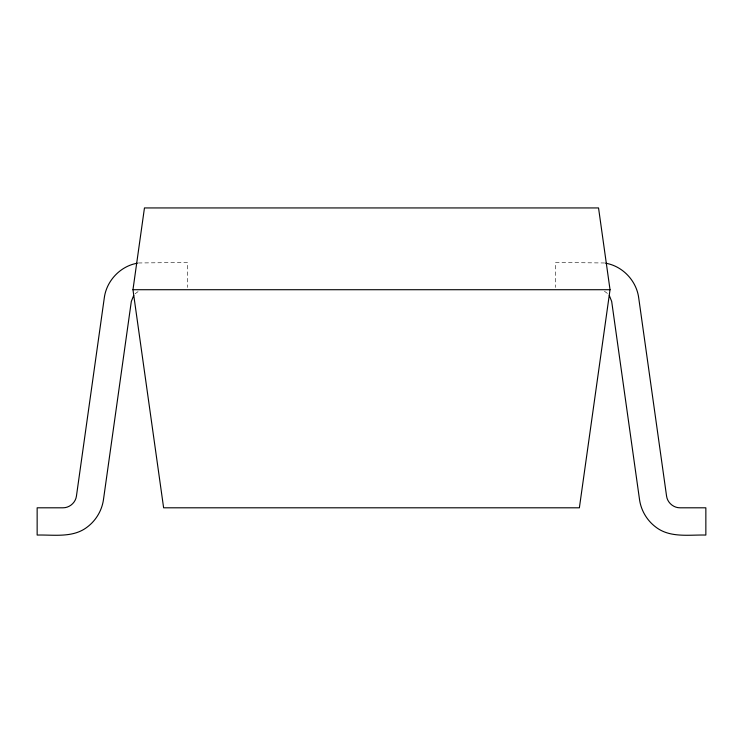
<?xml version="1.0" encoding="UTF-8"?>
<svg xmlns="http://www.w3.org/2000/svg" width="743" height="743" viewBox="0 0 743 743"><rect width="100%" height="100%" fill="white"/><g stroke="black" fill="none" stroke-linecap="round" stroke-linejoin="round"><path stroke-width="0.56" stroke-dasharray="3.71 2.79" d="M135.087 293.801L138.56 291.237M138.337 262.976L187.487 262.455L187.487 287.448M604.663 262.976L555.513 262.455L555.513 287.448M604.44 291.237L607.913 293.801"/><path stroke-width="1.11" d="M132.969 289.714L144.458 207.938L598.542 207.938L610.031 289.714L579.382 507.803L163.618 507.803L132.969 289.714L610.031 289.714M133.694 295.463L131.316 301.454L103.435 499.863C101.847 510.617 95.931 520.546 87.228 527.066C72.944 538.155 53.84 534.626 37.15 535.062L37.15 507.803L62.941 507.803C69.545 507.887 75.61 502.621 76.436 496.073L104.326 297.655C106.611 280.715 120.394 266.124 137.288 263.226M605.712 263.226C622.606 266.124 636.389 280.715 638.674 297.655L666.564 496.073C667.39 502.621 673.455 507.887 680.059 507.803L705.85 507.803L705.85 535.062C689.16 534.626 670.056 538.155 655.772 527.066C647.069 520.546 641.153 510.617 639.565 499.863L611.684 301.454L609.306 295.463"/></g></svg>
